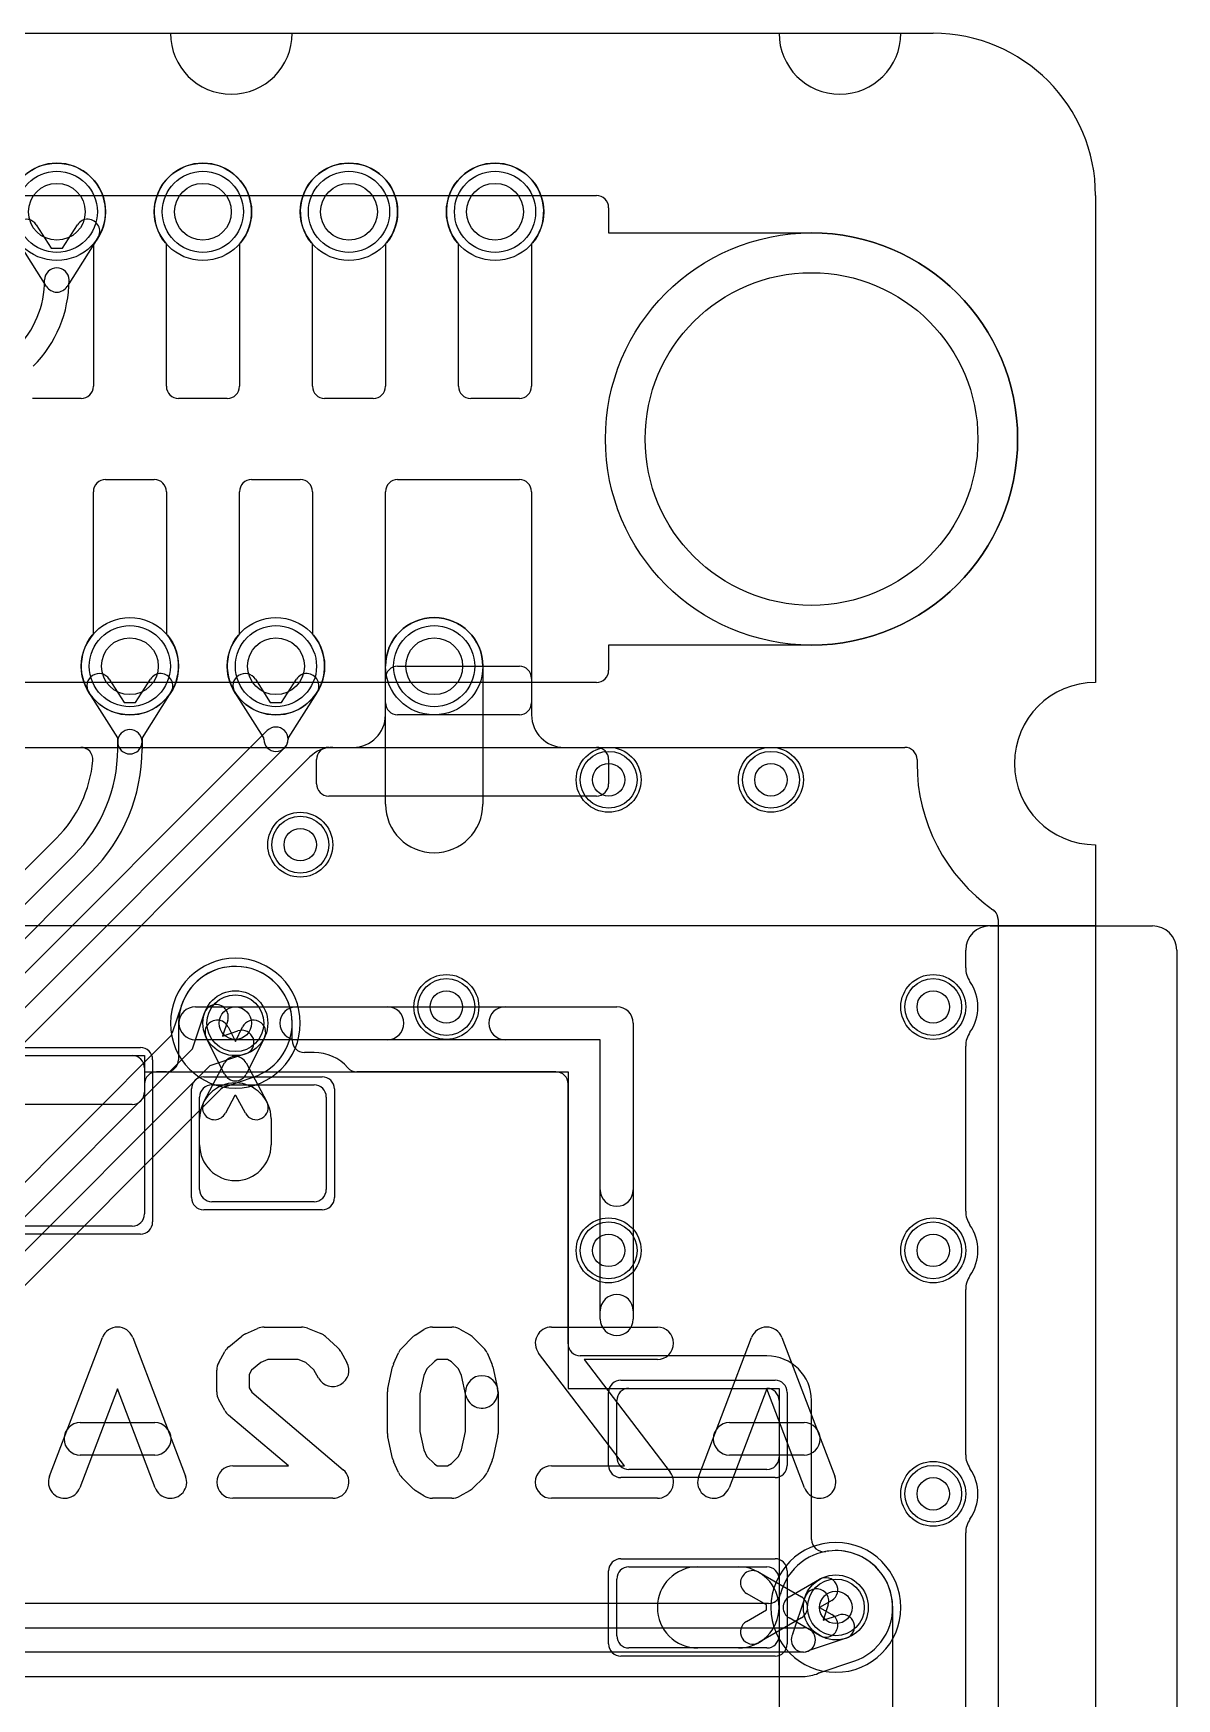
# Model space of a CAD drawing. Extents: x 0 to 20.5, y -0.5 to 20.
# Drawn here: x 13.46 to 20.5, y 9.74 to 20 of the extents above; entities that cross this region are included whole.
import ezdxf

# ---------------------------------------------------------------- set-up
doc = ezdxf.new("R2010")
doc.units = 0
for name, color, linetype in [('Hole', 1, 'CONTINUOUS'), ('L1', 3, 'CONTINUOUS'), ('L2', 3, 'CONTINUOUS'), ('L3', 3, 'CONTINUOUS'), ('L4', 3, 'CONTINUOUS'), ('MetalMask-A', 176, 'CONTINUOUS'), ('Outline', 7, 'CONTINUOUS'), ('PartsArea-A', 111, 'CONTINUOUS'), ('PartsArea-B', 111, 'CONTINUOUS'), ('PartsSilk-A', 221, 'CONTINUOUS'), ('PartsSilk-B', 221, 'CONTINUOUS'), ('Resist-A', 2, 'CONTINUOUS'), ('Resist-B', 2, 'CONTINUOUS'), ('Silk-A', 140, 'CONTINUOUS'), ('Silk-B', 140, 'CONTINUOUS')]:
    doc.layers.add(name, color=color, linetype=linetype)

msp = doc.modelspace()

# ---------------------------------------------------------------- linework, layer by layer
at = {"layer": 'Hole'}
for centre, radius in [((13.6, 18.9), 0.175), ((14.5, 18.9), 0.175), ((15.4, 18.9), 0.175), ((16.3, 18.9), 0.175), ((18.25, 17.5), 1.025), ((14.05, 16.1), 0.175), ((14.95, 16.1), 0.175), ((15.925, 16.1), 0.175), ((17, 15.4), 0.1), ((18, 15.4), 0.1), ((15.1, 15), 0.1), ((16, 14), 0.1), ((19, 14), 0.1), ((14.7, 13.9), 0.1), ((17, 12.5), 0.1), ((19, 12.5), 0.1), ((19, 11), 0.1), ((18.4, 10.3), 0.1)]:
    msp.add_circle(centre, radius, dxfattribs=at)
at = {"layer": 'L1'}
for p, q in [((13.825, 18.70157), (13.825, 17.825)), ((14.275, 17.825), (14.275, 18.70157)), ((14.725, 18.70157), (14.725, 17.825)), ((15.175, 17.825), (15.175, 18.70157)), ((15.625, 18.70157), (15.625, 17.825)), ((16.075, 17.825), (16.075, 18.70157)), ((16.525, 18.70157), (16.525, 17.825)), ((13.75, 17.75), (13.45, 17.75)), ((14.65, 17.75), (14.35, 17.75)), ((15.55, 17.75), (15.25, 17.75)), ((16.45, 17.75), (16.15, 17.75)), ((13.9, 17.25), (14.2, 17.25)), ((14.8, 17.25), (15.1, 17.25)), ((15.7, 17.25), (16.45, 17.25)), ((13.825, 16.29843), (13.825, 17.175)), ((14.275, 17.175), (14.275, 16.29843)), ((14.725, 16.29843), (14.725, 17.175)), ((15.175, 17.175), (15.175, 16.29843)), ((15.625, 15.875), (15.625, 17.175)), ((16.525, 17.175), (16.525, 15.875)), ((15.625, 15.8), (15.625, 16.02503)), ((15.69997, 16.1), (16.45003, 16.1)), ((16.525, 16.02503), (16.525, 15.8)), ((16.45, 15.8), (15.7, 15.8)), ((7.20246, 15.59996), (18.82503, 15.59996)), ((15.27497, 15.6), (15.425, 15.6)), ((16.725, 15.6), (16.92503, 15.6)), ((15.2, 15.37497), (15.2, 15.52503)), ((17, 15.52503), (17, 15.37497)), ((18.9, 15.52499), (18.9, 15.5)), ((16.92503, 15.3), (15.27497, 15.3)), ((19.4, 14.53823), (19.4, 1.1)), ((14.34996, 13.9), (14.34996, 13.67501)), ((14.65526, 13.87767), (14.7, 13.788)), ((14.7, 13.788), (14.74474, 13.87767)), ((15.05004, 13.79501), (15.05004, 13.9)), ((14.63289, 13.58653), (14.52104, 13.81071)), ((14.87896, 13.81071), (14.76711, 13.58653)), ((13.135, 13.7), (14.065, 13.7)), ((14.50591, 13.41559), (14.63383, 13.65532)), ((14.76617, 13.65532), (14.89409, 13.41559)), ((15.185, 13.72004), (15.12501, 13.72004)), ((14.14, 13.625), (14.14, 12.725)), ((14.27499, 13.60004), (14.215, 13.60004)), ((16.675, 13.60004), (15.44882, 13.60004)), ((14.13996, 13.525), (14.13996, 13.47497)), ((14.48, 12.875), (14.48, 13.445)), ((14.555, 13.52), (15.185, 13.52)), ((14.69641, 13.45397), (14.63825, 13.34497)), ((14.70359, 13.45397), (14.69641, 13.45397)), ((14.76175, 13.34497), (14.70359, 13.45397)), ((15.26, 13.445), (15.26, 12.875)), ((16.75004, 11.92501), (16.75004, 13.525)), ((14.06499, 13.4), (13.13501, 13.4)), ((14.48, 13.15), (14.48, 13.31201)), ((14.92, 13.31201), (14.92, 13.15)), ((15.185, 12.8), (14.555, 12.8)), ((14.065, 12.65), (13.135, 12.65)), ((17.975, 11.85004), (16.82501, 11.85004)), ((17.125, 11.65), (17.975, 11.65)), ((17.05, 11.225), (17.05, 11.575)), ((18.05, 11.575), (18.05, 11.225)), ((18.25004, 10.71834), (18.25004, 11.575)), ((17.975, 11.15), (17.125, 11.15)), ((17.05, 10.125), (17.05, 10.475)), ((17.125, 10.55), (17.975, 10.55)), ((17.55, 10.55), (17.8, 10.55)), ((17.92501, 10.5165), (18.1875, 10.36495)), ((18.05, 10.475), (18.05, 10.125)), ((18.1125, 10.36495), (18.29999, 10.4732)), ((17.97343, 10.31534), (17.85001, 10.3866)), ((17.85001, 10.2134), (17.97343, 10.28466)), ((17.97343, 10.28466), (17.97343, 10.31534)), ((18.37499, 10.3433), (18.29999, 10.3)), ((18.29999, 10.3), (18.37499, 10.2567)), ((18.75004, 7), (18.75004, 10.3)), ((18.1875, 10.23505), (17.92501, 10.0835)), ((18.29999, 10.1268), (18.1125, 10.23505)), ((17.975, 10.05), (17.125, 10.05)), ((17.8, 10.05), (17.55, 10.05))]:
    msp.add_line(p, q, dxfattribs=at)
for centre, radius in [((13.6, 18.9), 0.3), ((14.5, 18.9), 0.3), ((15.4, 18.9), 0.3), ((16.3, 18.9), 0.3), ((14.05, 16.1), 0.3), ((14.95, 16.1), 0.3), ((15.925, 16.1), 0.3), ((17, 15.4), 0.2), ((18, 15.4), 0.2), ((15.1, 15), 0.2), ((16, 14), 0.2), ((19, 14), 0.2), ((14.7, 13.9), 0.2), ((17, 12.5), 0.2), ((19, 12.5), 0.2), ((19, 11), 0.2), ((18.4, 10.3), 0.2)]:
    msp.add_circle(centre, radius, dxfattribs=at)
for centre, radius, start, end in [((13.6, 18.9), 0.3, -41.409429, -138.590571), ((14.5, 18.9), 0.3, -41.409429, -138.590571), ((15.4, 18.9), 0.3, -41.409429, -138.590571), ((16.3, 18.9), 0.3, -41.409429, -138.590571), ((13.75, 17.825), 0.075, -90, 0), ((14.35, 17.825), 0.075, 180, -90), ((14.65, 17.825), 0.075, -90, 0), ((15.25, 17.825), 0.075, 180, -90), ((15.55, 17.825), 0.075, -90, 0), ((16.15, 17.825), 0.075, 180, -90), ((16.45, 17.825), 0.075, -90, 0), ((13.9, 17.175), 0.075, 90, 180), ((14.2, 17.175), 0.075, 0, 90), ((14.8, 17.175), 0.075, 90, 180), ((15.1, 17.175), 0.075, 0, 90), ((15.7, 17.175), 0.075, 90, 180), ((16.45, 17.175), 0.075, 0, 90), ((14.05, 16.1), 0.3, 138.590571, 41.409429), ((14.95, 16.1), 0.3, 138.590571, 41.409429), ((15.69997, 16.02503), 0.07497, 90, 180), ((16.45003, 16.02503), 0.07497, 0, 90), ((15.7, 15.875), 0.075, 180, -90), ((16.45, 15.875), 0.075, -90, 0), ((15.425, 15.8), 0.2, -90, 0), ((16.725, 15.8), 0.2, 180, -90), ((15.27497, 15.52503), 0.07497, 90, 180), ((16.92503, 15.52503), 0.07497, 0, 90), ((18.82503, 15.52499), 0.07497, 0, 90), ((20, 15.5), 1.1, 180, -125.062172), ((15.27497, 15.37497), 0.07497, 180, -90), ((16.92503, 15.37497), 0.07497, -90, 0), ((19.32502, 14.53825), 0.07498, -0.015283, 54.938488), ((14.7, 13.89999), 0.35004, 0.001637, 179.998363), ((14.58815, 13.84419), 0.075, 26.513803, -153.484041), ((14.81185, 13.84419), 0.075, -26.513803, 153.484041), ((15.12501, 13.79501), 0.07497, 180, -90), ((14.065, 13.625), 0.075, 0, 90), ((14.27499, 13.67501), 0.07497, -90, 0), ((14.7, 13.62001), 0.075, 28.085519, 151.914481), ((15.185, 13.445), 0.27504, 41.08304, 90), ((14.215, 13.525), 0.07504, 90, 180), ((14.7, 13.62001), 0.075, -153.486197, -26.513803), ((15.44882, 13.67501), 0.07497, -138.915442, -90), ((16.675, 13.525), 0.07504, 0, 90), ((14.06499, 13.47497), 0.07497, -90, 0), ((14.7, 13.31201), 0.22, 0, 180), ((14.555, 13.445), 0.075, 90, 180), ((15.185, 13.445), 0.075, 0, 90), ((14.57208, 13.38028), 0.075, 151.914481, -28.084394), ((14.82792, 13.38028), 0.075, -151.914481, 28.084394), ((14.7, 13.15), 0.22, 180, 0), ((14.555, 12.875), 0.075, 180, -90), ((15.185, 12.875), 0.075, -90, 0), ((14.065, 12.725), 0.075, -90, 0), ((16.82501, 11.92501), 0.07497, 180, -90), ((17.975, 11.575), 0.27504, 0, 90), ((17.125, 11.575), 0.075, 90, 180), ((17.975, 11.575), 0.075, 0, 90), ((17.125, 11.225), 0.075, 180, -90), ((17.975, 11.225), 0.075, -90, 0), ((18.32501, 10.71834), 0.07497, 180, -79.835291), ((18.4, 10.3), 0.35004, 0, 100.16225), ((17.125, 10.475), 0.075, 90, 180), ((17.55, 10.3), 0.25, 90, -90), ((17.8, 10.3), 0.25, -90, 90), ((17.88751, 10.45155), 0.075, 59.999272, -120.000217), ((17.975, 10.475), 0.075, 0, 90), ((18.33749, 10.40825), 0.075, -59.999272, 120.000595), ((18.15, 10.3), 0.075, 120.000728, -120.000728), ((18.15, 10.3), 0.075, -59.999272, 59.999272), ((17.88751, 10.14845), 0.075, 120.000728, -59.999783), ((18.33749, 10.19175), 0.075, -120.000728, 59.999405), ((17.125, 10.125), 0.075, 180, -90), ((17.975, 10.125), 0.075, -90, 0)]:
    msp.add_arc(centre, radius, start, end, dxfattribs=at)
at = {"layer": 'L2'}
for p, q in [((15.625, 15.25), (15.625, 16.1)), ((16.225, 16.1), (16.225, 15.25)), ((1.17497, 15.59996), (18.82503, 15.59996)), ((18.9, 15.52499), (18.9, 15.5)), ((19.4, 14.53823), (19.4, 1.1))]:
    msp.add_line(p, q, dxfattribs=at)
for centre, radius in [((15.925, 16.1), 0.3), ((17, 15.4), 0.2), ((18, 15.4), 0.2), ((15.1, 15), 0.2), ((16, 14), 0.2), ((19, 14), 0.2), ((17, 12.5), 0.2), ((19, 12.5), 0.2), ((19, 11), 0.2)]:
    msp.add_circle(centre, radius, dxfattribs=at)
for centre, radius, start, end in [((15.925, 16.1), 0.3, 0, 180), ((18.82503, 15.52499), 0.07497, 0, 90), ((20, 15.5), 1.1, 180, -125.062172), ((15.925, 15.25), 0.3, 180, 0), ((19.32502, 14.53825), 0.07498, -0.015283, 54.938488), ((14.7, 13.9), 0.40004, 90, -90), ((14.7, 13.9), 0.40004, -90, 90), ((18.4, 10.3), 0.40004, 90, -90), ((18.4, 10.3), 0.40004, -90, 90)]:
    msp.add_arc(centre, radius, start, end, dxfattribs=at)
at = {"layer": 'L3'}
for p, q in [((13.47335, 18.81964), (13.56495, 18.67526)), ((13.63505, 18.67526), (13.72665, 18.81964)), ((13.53667, 18.43983), (13.34669, 18.73928)), ((13.85331, 18.73928), (13.66333, 18.43983)), ((13.56495, 18.67526), (13.63505, 18.67526)), ((13.92335, 16.01964), (14.01495, 15.87526)), ((14.08505, 15.87526), (14.17665, 16.01964)), ((14.82335, 16.01964), (14.91495, 15.87526)), ((14.98505, 15.87526), (15.07665, 16.01964)), ((15.625, 15.25), (15.625, 16.1)), ((16.225, 16.1), (16.225, 15.25)), ((13.975, 15.65822), (13.79669, 15.93928)), ((14.30331, 15.93928), (14.125, 15.65822)), ((14.875, 15.65822), (14.69669, 15.93928)), ((15.20331, 15.93928), (15.025, 15.65822)), ((14.01495, 15.87526), (14.08505, 15.87526)), ((14.91495, 15.87526), (14.98505, 15.87526)), ((11.13986, 11.94592), (14.89697, 15.70303)), ((10.30004, 15.59996), (13.7471, 15.59996)), ((13.975, 15.63424), (13.975, 15.65822)), ((13.975, 15.58848), (13.975, 15.63424)), ((14.125, 15.65822), (14.125, 15.63424)), ((14.125, 15.63424), (14.125, 15.58848)), ((14.875, 15.65), (14.875, 15.65822)), ((15.025, 15.65822), (15.025, 15.65)), ((15.30106, 15.59996), (18.825, 15.59996)), ((15.00303, 15.59697), (11.24592, 11.83985)), ((11.35202, 11.73376), (15.15964, 15.54138)), ((18.9, 15.52496), (18.9, 15.5)), ((13.59798, 15.04051), (10.9095, 12.35202)), ((11.01559, 12.24592), (13.70407, 14.93442)), ((13.81014, 14.82835), (11.12165, 12.13985)), ((19.4, 14.53823), (19.4, 1.1))]:
    msp.add_line(p, q, dxfattribs=at)
for centre, radius in [((13.6, 18.9), 0.3), ((14.05, 16.1), 0.3), ((14.95, 16.1), 0.3), ((15.925, 16.1), 0.3), ((17, 15.4), 0.2), ((18, 15.4), 0.2), ((15.1, 15), 0.2), ((16, 14), 0.2), ((19, 14), 0.2), ((17, 12.5), 0.2), ((19, 12.5), 0.2), ((19, 11), 0.2)]:
    msp.add_circle(centre, radius, dxfattribs=at)
for centre, radius, start, end in [((13.41002, 18.77946), 0.075, 32.393266, -147.607741), ((13.78998, 18.77946), 0.075, -32.393266, 147.607741), ((12.92401, 18.48001), 0.60099, -45, -0.000953), ((12.92401, 18.48001), 0.75099, -45, -0.000763), ((13.6, 18.48), 0.075, 0, 179.999152), ((13.6, 18.48001), 0.075, -147.606734, -32.393266), ((15.925, 16.1), 0.3, 0, 180), ((13.86002, 15.97946), 0.075, 32.393266, -147.607741), ((14.23998, 15.97946), 0.075, -32.393266, 147.607741), ((14.76002, 15.97946), 0.075, 32.393266, -147.607741), ((15.13998, 15.97946), 0.075, -32.393266, 147.607741), ((14.05, 15.63424), 0.075, 0, 180), ((14.95, 15.65), 0.075, -45, 135), ((13.7471, 15.52499), 0.07497, -5.204116, 90), ((14.05, 15.63424), 0.075, 180, 0), ((14.95, 15.65), 0.075, 180, 0), ((15.30106, 15.39996), 0.2, 90, 135), ((18.825, 15.52496), 0.075, 0, 90), ((13.05, 15.58849), 0.77496, -45, -5.204737), ((13.05, 15.58849), 0.925, -45, -0.000619), ((13.05, 15.58849), 1.075, -45, -0.000533), ((20, 15.5), 1.1, 180, -125.062172), ((15.925, 15.25), 0.3, 180, 0), ((19.32502, 14.53826), 0.07497, 45, 54.934097), ((19.32499, 14.53823), 0.07501, 0, 45), ((14.7, 13.9), 0.40004, 90, -90), ((14.7, 13.9), 0.40004, -90, 90), ((18.4, 10.3), 0.40004, 90, -90), ((18.4, 10.3), 0.40004, -90, 90)]:
    msp.add_arc(centre, radius, start, end, dxfattribs=at)
at = {"layer": 'L4'}
for p, q in [((13.825, 18.70157), (13.825, 17.825)), ((14.275, 17.825), (14.275, 18.70157)), ((14.725, 18.70157), (14.725, 17.825)), ((15.175, 17.825), (15.175, 18.70157)), ((15.625, 18.70157), (15.625, 17.825)), ((16.075, 17.825), (16.075, 18.70157)), ((16.525, 18.70157), (16.525, 17.825)), ((13.75, 17.75), (13.45, 17.75)), ((14.65, 17.75), (14.35, 17.75)), ((15.55, 17.75), (15.25, 17.75)), ((16.45, 17.75), (16.15, 17.75)), ((13.9, 17.25), (14.2, 17.25)), ((14.8, 17.25), (15.1, 17.25)), ((15.7, 17.25), (16.45, 17.25)), ((13.825, 16.29843), (13.825, 17.175)), ((14.275, 17.175), (14.275, 16.29843)), ((14.725, 16.29843), (14.725, 17.175)), ((15.175, 17.175), (15.175, 16.29843)), ((15.625, 15.875), (15.625, 17.175)), ((16.525, 17.175), (16.525, 15.875)), ((15.625, 15.8), (15.625, 16.02503)), ((15.69997, 16.1), (16.45003, 16.1)), ((16.525, 16.02503), (16.525, 15.8)), ((16.45, 15.8), (15.7, 15.8)), ((13.45001, 15.59996), (18.82503, 15.59996)), ((15.27497, 15.6), (15.425, 15.6)), ((16.725, 15.6), (16.92503, 15.6)), ((15.2, 15.37497), (15.2, 15.52503)), ((17, 15.52503), (17, 15.37497)), ((18.9, 15.52499), (18.9, 15.5)), ((16.92503, 15.3), (15.27497, 15.3)), ((19.4, 14.53823), (19.4, 1.1)), ((14.36769, 14.01), (14.311, 13.84041)), ((14.43649, 13.74255), (14.51032, 13.96341)), ((14.65258, 13.91585), (14.62081, 13.82081)), ((14.29291, 13.81117), (11.53377, 11.05202)), ((14.62081, 13.82081), (14.71585, 13.85258)), ((13.04442, 12.35048), (14.43649, 13.74255)), ((14.76341, 13.71032), (14.54255, 13.63649)), ((14.54255, 13.63649), (13.15048, 12.24442)), ((14.64041, 13.511), (14.81017, 13.56775)), ((11.85202, 10.73376), (14.61117, 13.49291)), ((18.0677, 10.41004), (18.05668, 10.37707)), ((17.98531, 10.32504), (11.48584, 10.32504)), ((18.13445, 10.13644), (18.21032, 10.36341)), ((18.35258, 10.31585), (18.32081, 10.22081)), ((9.4142, 10.175), (18.2, 10.175)), ((18.32081, 10.22081), (18.41585, 10.25258)), ((18.46341, 10.11032), (18.23644, 10.03445)), ((18.2, 10.025), (9.4142, 10.025)), ((18.29714, 9.89653), (18.51018, 9.96775)), ((9.41421, 9.87496), (18.2, 9.87496))]:
    msp.add_line(p, q, dxfattribs=at)
for centre, radius in [((13.6, 18.9), 0.3), ((14.5, 18.9), 0.3), ((15.4, 18.9), 0.3), ((16.3, 18.9), 0.3), ((14.05, 16.1), 0.3), ((14.95, 16.1), 0.3), ((15.925, 16.1), 0.3), ((17, 15.4), 0.2), ((18, 15.4), 0.2), ((15.1, 15), 0.2), ((16, 14), 0.2), ((19, 14), 0.2), ((14.7, 13.9), 0.2), ((17, 12.5), 0.2), ((19, 12.5), 0.2), ((19, 11), 0.2), ((18.4, 10.3), 0.2)]:
    msp.add_circle(centre, radius, dxfattribs=at)
for centre, radius, start, end in [((13.6, 18.9), 0.3, -41.409429, -138.590571), ((14.5, 18.9), 0.3, -41.409429, -138.590571), ((15.4, 18.9), 0.3, -41.409429, -138.590571), ((16.3, 18.9), 0.3, -41.409429, -138.590571), ((13.75, 17.825), 0.075, -90, 0), ((14.35, 17.825), 0.075, 180, -90), ((14.65, 17.825), 0.075, -90, 0), ((15.25, 17.825), 0.075, 180, -90), ((15.55, 17.825), 0.075, -90, 0), ((16.15, 17.825), 0.075, 180, -90), ((16.45, 17.825), 0.075, -90, 0), ((13.9, 17.175), 0.075, 90, 180), ((14.2, 17.175), 0.075, 0, 90), ((14.8, 17.175), 0.075, 90, 180), ((15.1, 17.175), 0.075, 0, 90), ((15.7, 17.175), 0.075, 90, 180), ((16.45, 17.175), 0.075, 0, 90), ((14.05, 16.1), 0.3, 138.590571, 41.409429), ((14.95, 16.1), 0.3, 138.590571, 41.409429), ((15.69997, 16.02503), 0.07497, 90, 180), ((16.45003, 16.02503), 0.07497, 0, 90), ((15.7, 15.875), 0.075, 180, -90), ((16.45, 15.875), 0.075, -90, 0), ((15.425, 15.8), 0.2, -90, 0), ((16.725, 15.8), 0.2, 180, -90), ((15.27497, 15.52503), 0.07497, 90, 180), ((16.92503, 15.52503), 0.07497, 0, 90), ((18.82503, 15.52499), 0.07497, 0, 90), ((20, 15.5), 1.1, 180, -125.062172), ((15.27497, 15.37497), 0.07497, 180, -90), ((16.92503, 15.37497), 0.07497, -90, 0), ((19.32502, 14.53825), 0.07498, -0.015283, 54.938488), ((14.7, 13.9), 0.35004, -71.630789, 161.655116), ((14.29659, 14.03377), 0.07497, -18.485702, -18.347947), ((14.58145, 13.93963), 0.075, -18.485681, 161.515874), ((14.73963, 13.78145), 0.075, -71.514319, 108.484126), ((14.2399, 13.86418), 0.07497, -45, -18.485702), ((14.83394, 13.49665), 0.07497, 108.372114, 108.485702), ((14.66418, 13.4399), 0.07497, 108.485702, 135), ((18.4, 10.3), 0.35004, -71.629235, 161.648386), ((17.98531, 10.40001), 0.07497, -90, -17.818629), ((17.9966, 10.43381), 0.07497, -18.485702, -18.347947), ((18.28145, 10.33963), 0.075, -18.485681, 161.515874), ((18.2, 10.1), 0.075, -90, 90), ((18.43963, 10.18145), 0.075, -71.514319, 108.484126), ((18.2, 10.1), 0.075, 150.929813, -60.929813), ((18.53395, 9.89665), 0.07497, 108.372114, 108.485702), ((18.20001, 10.1), 0.22504, -90.002546, -66.234752), ((18.32091, 9.82543), 0.07497, 108.485702, 113.764605)]:
    msp.add_arc(centre, radius, start, end, dxfattribs=at)
at = {"layer": 'MetalMask-A'}
for p, q in [((13.135, 13.7), (14.065, 13.7)), ((14.14, 13.625), (14.14, 12.725)), ((14.48, 12.875), (14.48, 13.445)), ((14.555, 13.52), (15.185, 13.52)), ((15.26, 13.445), (15.26, 12.875)), ((15.185, 12.8), (14.555, 12.8)), ((14.065, 12.65), (13.135, 12.65)), ((17.125, 11.65), (17.975, 11.65)), ((17.05, 11.225), (17.05, 11.575)), ((18.05, 11.575), (18.05, 11.225)), ((17.975, 11.15), (17.125, 11.15)), ((17.05, 10.125), (17.05, 10.475)), ((17.125, 10.55), (17.975, 10.55)), ((18.05, 10.475), (18.05, 10.125)), ((17.975, 10.05), (17.125, 10.05))]:
    msp.add_line(p, q, dxfattribs=at)
for centre, start, end in [((14.065, 13.625), 0, 90), ((14.555, 13.445), 90, 180), ((15.185, 13.445), 0, 90), ((14.555, 12.875), 180, -90), ((15.185, 12.875), -90, 0), ((14.065, 12.725), -90, 0), ((17.125, 11.575), 90, 180), ((17.975, 11.575), 0, 90), ((17.125, 11.225), 180, -90), ((17.975, 11.225), -90, 0), ((17.125, 10.475), 90, 180), ((17.975, 10.475), 0, 90), ((17.125, 10.125), 180, -90), ((17.975, 10.125), -90, 0)]:
    msp.add_arc(centre, 0.075, start, end, dxfattribs=at)
at = {"layer": 'Outline'}
for p, q in [((5.7, 20), (14.3, 20)), ((15.05, 20), (18.05, 20)), ((18.8, 20), (19, 20)), ((20, 19), (20, 16)), ((20, 15), (20, 1))]:
    msp.add_line(p, q, dxfattribs=at)
for centre, radius, start, end in [((14.675, 20), 0.375, 180, 0), ((18.425, 20), 0.375, 180, 0), ((19, 19), 1, 0, 90), ((20, 15.5), 0.5, 90, -90)]:
    msp.add_arc(centre, radius, start, end, dxfattribs=at)
at = {"layer": 'PartsArea-A'}
for p, q in [((1, 20), (19, 20)), ((20, 19), (20, 16)), ((20, 15), (20, 14.5)), ((20, 14.5), (0, 14.5)), ((13.06, 13.7), (14.14, 13.7)), ((14.14, 13.7), (14.14, 13.6)), ((14.14, 13.6), (16.75, 13.6)), ((16.75, 13.6), (16.75, 11.65)), ((16.75, 11.65), (18.05, 11.65)), ((18.05, 11.65), (18.05, 3.45))]:
    msp.add_line(p, q, dxfattribs=at)
for centre, radius, start, end in [((19, 19), 1, 0, 90), ((20, 15.5), 0.5, 90, -90)]:
    msp.add_arc(centre, radius, start, end, dxfattribs=at)
at = {"layer": 'PartsArea-B'}
for p, q in [((1, 20), (19, 20)), ((20, 19), (20, 16)), ((20, 15), (20, 14.5)), ((20, 14.5), (0, 14.5))]:
    msp.add_line(p, q, dxfattribs=at)
for centre, radius, start, end in [((19, 19), 1, 0, 90), ((20, 15.5), 0.5, 90, -90)]:
    msp.add_arc(centre, radius, start, end, dxfattribs=at)
at = {"layer": 'PartsSilk-A'}
for p, q in [((14.45426, 14.0016), (17.05, 14.0016)), ((17.1516, 13.9), (17.1516, 12.0766)), ((16.9484, 13.7984), (14.45426, 13.7984)), ((16.9484, 12.0766), (16.9484, 13.7984))]:
    msp.add_line(p, q, dxfattribs=at)
for centre, start, end in [((14.45426, 13.9), 90, -90), ((17.05, 13.9), 0, 90), ((17.05, 12.0766), 180, 0)]:
    msp.add_arc(centre, 0.1016, start, end, dxfattribs=at)
at = {"layer": 'PartsSilk-B'}
for p, q in [((14.76266, 11.98563), (14.83674, 12.01897)), ((14.87778, 12.02778), (15.10741, 12.02778)), ((15.14528, 12.02033), (15.22676, 11.98699)), ((15.80888, 11.97855), (15.86073, 12.01189)), ((15.91481, 12.02778), (16.03333, 12.02778)), ((16.08236, 12.01493), (16.14162, 11.98159)), ((16.64815, 12.02778), (17.3, 12.02778)), ((13.5547, 11.10782), (13.88062, 11.96338)), ((14.06752, 11.96338), (14.39345, 11.10782)), ((14.6589, 11.90518), (14.74038, 11.97184)), ((15.25578, 11.96877), (15.32985, 11.90211)), ((15.72559, 11.89849), (15.79225, 11.96515)), ((16.1633, 11.96516), (16.22997, 11.8985)), ((17.5547, 11.10782), (17.88062, 11.96338)), ((18.06752, 11.96338), (18.39345, 11.10782)), ((14.59777, 11.80967), (14.6348, 11.87634)), ((14.85679, 11.80867), (14.80035, 11.7625)), ((14.89925, 11.82778), (14.85679, 11.80867)), ((15.08774, 11.82778), (14.89925, 11.82778)), ((15.13492, 11.80847), (15.08774, 11.82778)), ((15.18365, 11.76462), (15.13492, 11.80847)), ((15.35038, 11.87635), (15.38742, 11.80968)), ((15.67529, 11.80172), (15.70492, 11.86839)), ((15.92608, 11.81614), (15.88014, 11.7702)), ((15.94419, 11.82778), (15.92608, 11.81614)), ((16.00713, 11.82778), (15.94419, 11.82778)), ((16.03159, 11.81402), (16.00713, 11.82778)), ((16.07542, 11.7702), (16.03159, 11.81402)), ((16.25064, 11.86839), (16.28027, 11.80172)), ((17.09809, 11.17222), (16.56861, 11.86718)), ((17.3, 11.82778), (16.85006, 11.82778)), ((16.85006, 11.82778), (17.37954, 11.13282)), ((14.58519, 11.62778), (14.58519, 11.76111)), ((14.80035, 11.7625), (14.78519, 11.7352)), ((14.78519, 11.7352), (14.78519, 11.65369)), ((15.21258, 11.71254), (15.18365, 11.76462)), ((15.63942, 11.64947), (15.66905, 11.7828)), ((15.86212, 11.72964), (15.83704, 11.6168)), ((15.88014, 11.7702), (15.86212, 11.72964)), ((16.09344, 11.72964), (16.07542, 11.7702)), ((16.1209, 11.60609), (16.09344, 11.72964)), ((16.28651, 11.7828), (16.31614, 11.64947)), ((13.97407, 11.64688), (13.7416, 11.03662)), ((14.20655, 11.03662), (13.97407, 11.64688)), ((14.78519, 11.65369), (14.80077, 11.62564)), ((14.80077, 11.62564), (15.36459, 11.14856)), ((15.63704, 11.37222), (15.63704, 11.62778)), ((15.83704, 11.6168), (15.83704, 11.3832)), ((16.11852, 11.3832), (16.11852, 11.62778)), ((16.31852, 11.62778), (16.31852, 11.37222)), ((17.97407, 11.64688), (17.7416, 11.03662)), ((18.20655, 11.03662), (17.97407, 11.64688)), ((14.6348, 11.51255), (14.59777, 11.57922)), ((13.74444, 11.43889), (14.2037, 11.43889)), ((15.02701, 11.17222), (14.65763, 11.48477)), ((17.74444, 11.43889), (18.2037, 11.43889)), ((15.66905, 11.2172), (15.63942, 11.35053)), ((15.83704, 11.3832), (15.86212, 11.27036)), ((16.09344, 11.27036), (16.11852, 11.3832)), ((16.31614, 11.35053), (16.28651, 11.2172)), ((14.2037, 11.23889), (13.74444, 11.23889)), ((15.70492, 11.13161), (15.67529, 11.19828)), ((15.86212, 11.27036), (15.88014, 11.2298)), ((15.88014, 11.2298), (15.92608, 11.18386)), ((16.03159, 11.18598), (16.07542, 11.2298)), ((16.07542, 11.2298), (16.09344, 11.27036)), ((16.28027, 11.19828), (16.25064, 11.13161)), ((18.2037, 11.23889), (17.74444, 11.23889)), ((14.68519, 11.17222), (15.02701, 11.17222)), ((15.79225, 11.03485), (15.72559, 11.10151)), ((15.92608, 11.18386), (15.94419, 11.17222)), ((15.94419, 11.17222), (16.00713, 11.17222)), ((16.00713, 11.17222), (16.03159, 11.18598)), ((16.22997, 11.1015), (16.1633, 11.03484)), ((16.64815, 11.17222), (17.09809, 11.17222)), ((15.86073, 10.98811), (15.80888, 11.02145)), ((16.14162, 11.01841), (16.08236, 10.98507)), ((15.3, 10.97222), (14.68519, 10.97222)), ((16.03333, 10.97222), (15.91481, 10.97222)), ((17.3, 10.97222), (16.64815, 10.97222))]:
    msp.add_line(p, q, dxfattribs=at)
for centre, start, end in [((13.97407, 11.92778), 20.854458, 159.145542), ((14.87778, 11.92778), 90, 114.230097), ((15.10741, 11.92778), 67.746396, 90), ((15.91481, 11.92778), 90, 122.741369), ((16.03333, 11.92778), 60.638189, 90), ((16.64815, 11.92778), 90, -142.69692), ((17.3, 11.92778), -90, 90), ((17.97407, 11.92778), 20.854458, 159.145542), ((14.72222, 11.82778), 129.286182, 150.948735), ((14.8037, 11.89444), 114.230097, 129.286182), ((15.18889, 11.89444), 48.015769, 67.746396), ((15.86296, 11.89444), 122.739702, 135), ((16.09259, 11.89444), 45.004051, 60.637656), ((14.68519, 11.76111), 150.948735, 180), ((15.3, 11.76111), -150.943726, 29.055334), ((15.26296, 11.82778), 29.056274, 48.015769), ((15.7963, 11.82778), 135, 156.038308), ((16.15926, 11.82778), 23.960744, 45.004297), ((15.76667, 11.76111), 156.039256, 167.470737), ((16.21852, 11.62778), 0, 180), ((16.18889, 11.76111), 12.526943, 23.961692), ((14.68519, 11.62778), 180, -150.948735), ((15.73704, 11.62778), 167.473057, 180), ((16.21852, 11.62778), -167.473057, 12.529263), ((14.72222, 11.56111), -150.948735, -130.234003), ((13.74444, 11.33889), 90, -90), ((14.2037, 11.33889), -90, 90), ((17.74444, 11.33889), 90, -90), ((18.2037, 11.33889), -90, 90), ((15.73704, 11.37222), 180, -167.470737), ((16.21852, 11.37222), -12.526943, 0), ((15.76667, 11.23889), -167.473057, -156.038308), ((16.18889, 11.23889), -23.960744, -12.529263), ((13.64815, 11.07222), 159.145542, -20.854012), ((14.3, 11.07222), -159.145542, 20.854597), ((14.68519, 11.07222), 90, -90), ((15.3, 11.07222), -90, 49.763686), ((15.7963, 11.17222), -156.039256, -135), ((16.15926, 11.17222), -45.004051, -23.961692), ((16.64815, 11.07222), 90, -90), ((17.3, 11.07222), -90, 37.303726), ((17.64815, 11.07222), 159.145542, -20.854012), ((18.3, 11.07222), -159.145542, 20.854597), ((15.86296, 11.10556), -135, -122.741369), ((15.91481, 11.07222), -122.739702, -90), ((16.03333, 11.07222), -90, -60.637656), ((16.09259, 11.10556), -60.638189, -45.004297)]:
    msp.add_arc(centre, 0.1, start, end, dxfattribs=at)
at = {"layer": 'Resist-A'}
for p, q in [((3.075, 19), (16.925, 19)), ((17, 18.925), (17, 18.77)), ((17, 18.77), (18.25, 18.77)), ((18.25, 16.23), (17, 16.23)), ((17, 16.23), (17, 16.075)), ((16.925, 16), (3.075, 16)), ((13.085, 13.75), (14.115, 13.75)), ((14.19, 13.675), (14.19, 12.675)), ((14.505, 13.57), (15.235, 13.57)), ((14.43, 12.825), (14.43, 13.495)), ((15.31, 13.495), (15.31, 12.825)), ((15.235, 12.75), (14.505, 12.75)), ((14.115, 12.6), (13.085, 12.6)), ((17.075, 11.7), (18.025, 11.7)), ((17, 11.175), (17, 11.625)), ((18.1, 11.625), (18.1, 11.175)), ((18.025, 11.1), (17.075, 11.1)), ((17.075, 10.6), (18.025, 10.6)), ((17, 10.075), (17, 10.525)), ((18.1, 10.525), (18.1, 10.075)), ((18.025, 10), (17.075, 10))]:
    msp.add_line(p, q, dxfattribs=at)
for centre, radius in [((13.6, 18.9), 0.25), ((14.5, 18.9), 0.25), ((15.4, 18.9), 0.25), ((16.3, 18.9), 0.25), ((18.25, 17.5), 1.27), ((14.05, 16.1), 0.25), ((14.95, 16.1), 0.25), ((15.925, 16.1), 0.25), ((17, 15.4), 0.175), ((18, 15.4), 0.175), ((15.1, 15), 0.175), ((16, 14), 0.175), ((19, 14), 0.175), ((14.7, 13.9), 0.175), ((17, 12.5), 0.175), ((19, 12.5), 0.175), ((19, 11), 0.175), ((18.4, 10.3), 0.175)]:
    msp.add_circle(centre, radius, dxfattribs=at)
for centre, radius, start, end in [((16.925, 18.925), 0.075, 0, 90), ((18.25, 17.5), 1.27, -90, 90), ((16.925, 16.075), 0.075, -90, 0), ((14.115, 13.675), 0.075, 0, 90), ((14.505, 13.495), 0.075, 90, 180), ((15.235, 13.495), 0.075, 0, 90), ((14.505, 12.825), 0.075, 180, -90), ((15.235, 12.825), 0.075, -90, 0), ((14.115, 12.675), 0.075, -90, 0), ((17.075, 11.625), 0.075, 90, 180), ((18.025, 11.625), 0.075, 0, 90), ((17.075, 11.175), 0.075, 180, -90), ((18.025, 11.175), 0.075, -90, 0), ((17.075, 10.525), 0.075, 90, 180), ((18.025, 10.525), 0.075, 0, 90), ((17.075, 10.075), 0.075, 180, -90), ((18.025, 10.075), 0.075, -90, 0)]:
    msp.add_arc(centre, radius, start, end, dxfattribs=at)
at = {"layer": 'Resist-B'}
for p, q in [((3.075, 19), (16.925, 19)), ((17, 18.925), (17, 18.77)), ((17, 18.77), (18.25, 18.77)), ((18.25, 16.23), (17, 16.23)), ((17, 16.23), (17, 16.075)), ((16.925, 16), (3.075, 16))]:
    msp.add_line(p, q, dxfattribs=at)
for centre, radius in [((13.6, 18.9), 0.25), ((14.5, 18.9), 0.25), ((15.4, 18.9), 0.25), ((16.3, 18.9), 0.25), ((18.25, 17.5), 1.27), ((14.05, 16.1), 0.25), ((14.95, 16.1), 0.25), ((15.925, 16.1), 0.25), ((17, 15.4), 0.175), ((18, 15.4), 0.175), ((15.1, 15), 0.175), ((16, 14), 0.175), ((19, 14), 0.175), ((14.7, 13.9), 0.175), ((17, 12.5), 0.175), ((19, 12.5), 0.175), ((19, 11), 0.175), ((18.4, 10.3), 0.175)]:
    msp.add_circle(centre, radius, dxfattribs=at)
for centre, radius, start, end in [((16.925, 18.925), 0.075, 0, 90), ((18.25, 17.5), 1.27, -90, 90), ((16.925, 16.075), 0.075, -90, 0)]:
    msp.add_arc(centre, radius, start, end, dxfattribs=at)
at = {"layer": 'Silk-A'}
for p, q in [((19.35, 14.5), (20.35, 14.5)), ((19.2, 14.24109), (19.2, 14.35)), ((20.5, 14.35), (20.5, -0.35)), ((15.0766, 14.0016), (15.63692, 14.0016)), ((16.36308, 14.0016), (17.05, 14.0016)), ((17.1516, 13.9), (17.1516, 12.87327)), ((15.63692, 13.7984), (15.0766, 13.7984)), ((16.9484, 13.7984), (16.36308, 13.7984)), ((16.9484, 12.87327), (16.9484, 13.7984)), ((19.2, 12.74109), (19.2, 13.75891)), ((19.2, 11.24109), (19.2, 12.25891)), ((16.9484, 12.0766), (16.9484, 12.12673)), ((17.1516, 12.12673), (17.1516, 12.0766)), ((19.2, 6.64109), (19.2, 10.75891))]:
    msp.add_line(p, q, dxfattribs=at)
for centre, radius, start, end in [((19.35, 14.35), 0.15, 90, 180), ((20.35, 14.35), 0.15, 0, 90), ((19.35, 14.24109), 0.15, 180, -145.440132), ((19, 14), 0.275, -34.560351, 34.560351), ((15.0766, 13.9), 0.1016, 90, -90), ((15.63692, 13.9), 0.1016, -90, 90), ((16.36308, 13.9), 0.1016, 90, -90), ((17.05, 13.9), 0.1016, 0, 90), ((19.35, 13.75891), 0.15, 145.440132, 180), ((17.05, 12.87327), 0.1016, 180, 0), ((19.35, 12.74109), 0.15, 180, -145.440132), ((19, 12.5), 0.275, -34.560351, 34.560351), ((19.35, 12.25891), 0.15, 145.440132, 180), ((17.05, 12.12673), 0.1016, 0, 180), ((17.05, 12.0766), 0.1016, 180, 0), ((19.35, 11.24109), 0.15, 180, -145.440132), ((19, 11), 0.275, -34.560351, 34.560351), ((19.35, 10.75891), 0.15, 145.440132, 180)]:
    msp.add_arc(centre, radius, start, end, dxfattribs=at)
at = {"layer": 'Silk-B'}
for p, q in [((14.76266, 11.98563), (14.83674, 12.01897)), ((14.87778, 12.02778), (15.10741, 12.02778)), ((15.14528, 12.02033), (15.22676, 11.98699)), ((15.80888, 11.97855), (15.86073, 12.01189)), ((15.91481, 12.02778), (16.03333, 12.02778)), ((16.08236, 12.01493), (16.14162, 11.98159)), ((16.64815, 12.02778), (17.3, 12.02778)), ((13.5547, 11.10782), (13.88062, 11.96338)), ((14.06752, 11.96338), (14.39345, 11.10782)), ((14.6589, 11.90518), (14.74038, 11.97184)), ((15.25578, 11.96877), (15.32985, 11.90211)), ((15.72559, 11.89849), (15.79225, 11.96515)), ((16.1633, 11.96516), (16.22997, 11.8985)), ((17.5547, 11.10782), (17.88062, 11.96338)), ((18.06752, 11.96338), (18.39345, 11.10782)), ((14.59777, 11.80967), (14.6348, 11.87634)), ((14.85679, 11.80867), (14.80035, 11.7625)), ((14.89925, 11.82778), (14.85679, 11.80867)), ((15.08774, 11.82778), (14.89925, 11.82778)), ((15.13492, 11.80847), (15.08774, 11.82778)), ((15.18365, 11.76462), (15.13492, 11.80847)), ((15.35038, 11.87635), (15.38742, 11.80968)), ((15.67529, 11.80172), (15.70492, 11.86839)), ((15.92608, 11.81614), (15.88014, 11.7702)), ((15.94419, 11.82778), (15.92608, 11.81614)), ((16.00713, 11.82778), (15.94419, 11.82778)), ((16.03159, 11.81402), (16.00713, 11.82778)), ((16.07542, 11.7702), (16.03159, 11.81402)), ((16.25064, 11.86839), (16.28027, 11.80172)), ((17.09809, 11.17222), (16.56861, 11.86718)), ((17.3, 11.82778), (16.85006, 11.82778)), ((16.85006, 11.82778), (17.37954, 11.13282)), ((14.58519, 11.62778), (14.58519, 11.76111)), ((14.80035, 11.7625), (14.78519, 11.7352)), ((14.78519, 11.7352), (14.78519, 11.65369)), ((15.21258, 11.71254), (15.18365, 11.76462)), ((15.63942, 11.64947), (15.66905, 11.7828)), ((15.86212, 11.72964), (15.83704, 11.6168)), ((15.88014, 11.7702), (15.86212, 11.72964)), ((16.09344, 11.72964), (16.07542, 11.7702)), ((16.1209, 11.60609), (16.09344, 11.72964)), ((16.28651, 11.7828), (16.31614, 11.64947)), ((13.97407, 11.64688), (13.7416, 11.03662)), ((14.20655, 11.03662), (13.97407, 11.64688)), ((14.78519, 11.65369), (14.80077, 11.62564)), ((14.80077, 11.62564), (15.36459, 11.14856)), ((15.63704, 11.37222), (15.63704, 11.62778)), ((15.83704, 11.6168), (15.83704, 11.3832)), ((16.11852, 11.3832), (16.11852, 11.62778)), ((16.31852, 11.62778), (16.31852, 11.37222)), ((17.97407, 11.64688), (17.7416, 11.03662)), ((18.20655, 11.03662), (17.97407, 11.64688)), ((14.6348, 11.51255), (14.59777, 11.57922)), ((13.74444, 11.43889), (14.2037, 11.43889)), ((15.02701, 11.17222), (14.65763, 11.48477)), ((17.74444, 11.43889), (18.2037, 11.43889)), ((15.66905, 11.2172), (15.63942, 11.35053)), ((15.83704, 11.3832), (15.86212, 11.27036)), ((16.09344, 11.27036), (16.11852, 11.3832)), ((16.31614, 11.35053), (16.28651, 11.2172)), ((14.2037, 11.23889), (13.74444, 11.23889)), ((15.70492, 11.13161), (15.67529, 11.19828)), ((15.86212, 11.27036), (15.88014, 11.2298)), ((15.88014, 11.2298), (15.92608, 11.18386)), ((16.03159, 11.18598), (16.07542, 11.2298)), ((16.07542, 11.2298), (16.09344, 11.27036)), ((16.28027, 11.19828), (16.25064, 11.13161)), ((18.2037, 11.23889), (17.74444, 11.23889)), ((14.68519, 11.17222), (15.02701, 11.17222)), ((15.79225, 11.03485), (15.72559, 11.10151)), ((15.92608, 11.18386), (15.94419, 11.17222)), ((15.94419, 11.17222), (16.00713, 11.17222)), ((16.00713, 11.17222), (16.03159, 11.18598)), ((16.22997, 11.1015), (16.1633, 11.03484)), ((16.64815, 11.17222), (17.09809, 11.17222)), ((15.86073, 10.98811), (15.80888, 11.02145)), ((16.14162, 11.01841), (16.08236, 10.98507)), ((15.3, 10.97222), (14.68519, 10.97222)), ((16.03333, 10.97222), (15.91481, 10.97222)), ((17.3, 10.97222), (16.64815, 10.97222))]:
    msp.add_line(p, q, dxfattribs=at)
for centre, start, end in [((13.97407, 11.92778), 20.854458, 159.145542), ((14.87778, 11.92778), 90, 114.230097), ((15.10741, 11.92778), 67.746396, 90), ((15.91481, 11.92778), 90, 122.741369), ((16.03333, 11.92778), 60.638189, 90), ((16.64815, 11.92778), 90, -142.69692), ((17.3, 11.92778), -90, 90), ((17.97407, 11.92778), 20.854458, 159.145542), ((14.72222, 11.82778), 129.286182, 150.948735), ((14.8037, 11.89444), 114.230097, 129.286182), ((15.18889, 11.89444), 48.015769, 67.746396), ((15.86296, 11.89444), 122.739702, 135), ((16.09259, 11.89444), 45.004051, 60.637656), ((14.68519, 11.76111), 150.948735, 180), ((15.3, 11.76111), -150.943726, 29.055334), ((15.26296, 11.82778), 29.056274, 48.015769), ((15.7963, 11.82778), 135, 156.038308), ((16.15926, 11.82778), 23.960744, 45.004297), ((15.76667, 11.76111), 156.039256, 167.470737), ((16.21852, 11.62778), 0, 180), ((16.18889, 11.76111), 12.526943, 23.961692), ((14.68519, 11.62778), 180, -150.948735), ((15.73704, 11.62778), 167.473057, 180), ((16.21852, 11.62778), -167.473057, 12.529263), ((14.72222, 11.56111), -150.948735, -130.234003), ((13.74444, 11.33889), 90, -90), ((14.2037, 11.33889), -90, 90), ((17.74444, 11.33889), 90, -90), ((18.2037, 11.33889), -90, 90), ((15.73704, 11.37222), 180, -167.470737), ((16.21852, 11.37222), -12.526943, 0), ((15.76667, 11.23889), -167.473057, -156.038308), ((16.18889, 11.23889), -23.960744, -12.529263), ((13.64815, 11.07222), 159.145542, -20.854012), ((14.3, 11.07222), -159.145542, 20.854597), ((14.68519, 11.07222), 90, -90), ((15.3, 11.07222), -90, 49.763686), ((15.7963, 11.17222), -156.039256, -135), ((16.15926, 11.17222), -45.004051, -23.961692), ((16.64815, 11.07222), 90, -90), ((17.3, 11.07222), -90, 37.303726), ((17.64815, 11.07222), 159.145542, -20.854012), ((18.3, 11.07222), -159.145542, 20.854597), ((15.86296, 11.10556), -135, -122.741369), ((15.91481, 11.07222), -122.739702, -90), ((16.03333, 11.07222), -90, -60.637656), ((16.09259, 11.10556), -60.638189, -45.004297)]:
    msp.add_arc(centre, 0.1, start, end, dxfattribs=at)

doc.saveas('drawing.dxf')
